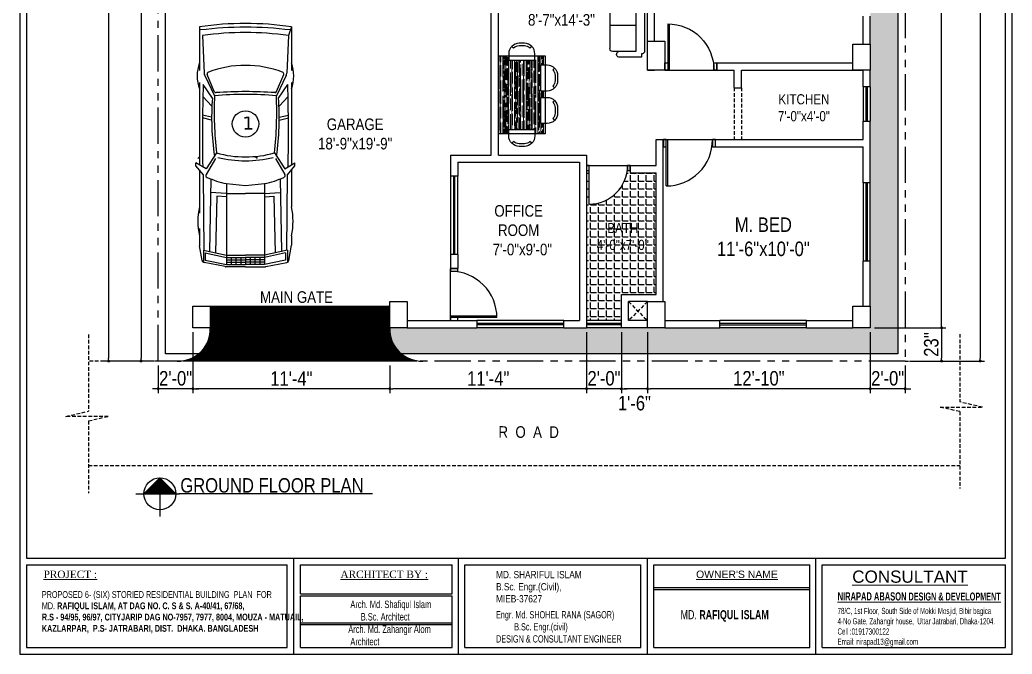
# Model space of a CAD drawing. Header units: inches. Extents: x -159432 to -126829, y -44881 to -40109.
# Drawn here: x -154754 to -154068, y -42638 to -42200 of the extents above; entities that cross this region are included whole.
import ezdxf

# ---------------------------------------------------------------- set-up
doc = ezdxf.new("R2010")
doc.units = ezdxf.units.IN
doc.header["$LTSCALE"] = 10
doc.header["$MEASUREMENT"] = 0
doc.header["$PDMODE"] = 34
doc.linetypes.add('HIDDEN', pattern=[0.375, 0.25, -0.125])
doc.linetypes.add('PHANTOMX2', pattern=[5, 2.5, -0.5, 0.5, -0.5, 0.5, -0.5])
doc.layers.get('0').update_dxf_attribs({"color": 140, "lineweight": 25})
doc.layers.get('Defpoints').update_dxf_attribs({"lineweight": 25})
for name, color, linetype, lineweight in [('BOUNDERY', 32, 'PHANTOMX2', 25), ('CAR', 7, 'Continuous', 25), ('COLUM', 10, 'Continuous', 25), ('DIM', 6, 'Continuous', 25), ('door', 123, 'Continuous', 25), ('FUR', 161, 'Continuous', 25), ('FURNITURE', 77, 'Continuous', 25), ('GLASS', 140, 'Continuous', 25), ('H', 8, 'Continuous', 15), ('h2', 165, 'Continuous', 30), ('ILLUSTR-CAR', 53, 'Continuous', 25), ('Layer1', 25, 'HIDDEN', 25), ('line', 134, 'Continuous', 30), ('TEXT', 6, 'Continuous', 25), ('TEXT 02', 7, 'Continuous', 9), ('wall', 7, 'Continuous', 25), ('win', 143, 'Continuous', 25)]:
    doc.layers.add(name, color=color, linetype=linetype, lineweight=lineweight)
doc.styles.add('222', font='arial.ttf')
doc.styles.add('AR8', font='swisscl.ttf', dxfattribs={"height": 10})
doc.styles.add('AREAL', font='arial.ttf')
doc.styles.add('arn', font='ARIALN.TTF')
doc.styles.add('RT', font='romantic.ttf')
doc.styles.add('style1', font='micross.ttf', dxfattribs={"height": 18})
doc.dimstyles.new('DIM', dxfattribs={"dimtxt": 10, "dimasz": 2, "dimexe": 3, "dimexo": 3, "dimgap": 2, "dimtad": 1, "dimdec": 1, "dimzin": 1, "dimdsep": 46, "dimlunit": 4, "dimtxsty": 'arn', "dimblk": 'DOT', "dimcen": 0.09, "dimclrd": 256, "dimclre": 256, "dimclrt": 256, "dimaunit": 1, "dimadec": 0, "dimazin": 0, "dimtfac": 1, "dimtdec": 1, "dimtix": 1, "dimtmove": 2, "dimatfit": 3, "dimldrblk": 'OPEN30', "dimfxl": 10, "dimtolj": 1, "dimtzin": 0, "dimlwd": -1, "dimlwe": -1, "dimarcsym": 0})

# ---------------------------------------------------------------- blocks, each defined once
blk = doc.blocks.new('D36')
at = {"layer": 'door'}
for p, q in [((27731.72, -1583.1), (27731.72, -1585.1)), ((27736.72, -1583.1), (27731.72, -1583.1)), ((27731.72, -1619.1), (27731.72, -1583.1)), ((27736.72, -1585.1), (27736.72, -1583.1)), ((27731.72, -1585.1), (27736.72, -1585.1)), ((27763.72, -1616.1), (27731.72, -1616.1)), ((27763.72, -1617.1), (27731.72, -1617.1)), ((27736.72, -1617.1), (27731.72, -1617.1)), ((27731.72, -1617.1), (27731.72, -1619.1)), ((27736.72, -1619.1), (27736.72, -1617.1)), ((27731.72, -1619.1), (27736.72, -1619.1))]:
    blk.add_line(p, q, dxfattribs=at)
at = {"layer": 'door', "linetype": 'ByBlock'}
blk.add_ellipse((27731.72, -1617.1), major_axis=(-22.63, -22.63), ratio=1, start_param=2.356194, end_param=3.926991, dxfattribs=at)
blk = doc.blocks.new('D1')
at = {"layer": 'door'}
for p, q in [((231942, 594723), (231942, 594673)), ((232042, 594723), (231942, 594723)), ((231942, 594673), (232042, 594673)), ((232042, 594673), (232042, 594723)), ((232742, 593873), (231942, 593873)), ((232042, 593873), (231942, 593873)), ((231942, 593873), (231942, 593823)), ((232042, 593823), (232042, 593873)), ((231942, 593823), (232042, 593823))]:
    blk.add_line(p, q, dxfattribs=at)
at = {"layer": 'door', "linetype": 'ByBlock'}
blk.add_arc((231942, 593873), 800, 0, 90, dxfattribs=at)
blk = doc.blocks.new('door')
at = {"layer": 'door'}
blk.add_line((-148358.38, -38071.49), (-148328.38, -38071.49), dxfattribs=at)
at = {"layer": 'door', "extrusion": (0, 0, -1), "xscale": 0.03333332273177803, "yscale": 0.03333332278998569, "zscale": -0.0333333227645894, "rotation": 90}
blk.add_blockref('D1', (168152.49, -45802.87), dxfattribs=at)
blk = doc.blocks.new('sf')
at = {"layer": 'FURNITURE'}
for p, q in [((-163437.22, -36082.66), (-163437.22, -36135.95)), ((-163435.22, -36078.95), (-163419.38, -36078.95)), ((-163435.22, -36078.95), (-163435.22, -36081.67)), ((-163431.22, -36082.95), (-163431.22, -36136.95)), ((-163431.22, -36082.95), (-163415.22, -36082.95)), ((-163413.22, -36084.95), (-163413.22, -36134.95)), ((-163431.22, -36100.95), (-163413.22, -36100.95)), ((-163431.22, -36118.95), (-163413.22, -36118.95)), ((-163437.22, -36135.95), (-163437.22, -36137.5)), ((-163435.22, -36138.57), (-163435.22, -36140.95)), ((-163431.22, -36136.95), (-163415.22, -36136.95)), ((-163435.22, -36140.95), (-163419.38, -36140.95))]:
    blk.add_line(p, q, dxfattribs=at)
for centre, radius, start, end in [((-163435.27, -36084.07), 2.41, 88.83078, 144.15884), ((-163420.1, -36080.95), 2.13, 289.89458, 70.10542), ((-163415.22, -36084.95), 2, 0, 90), ((-163435.22, -36136.17), 2.4, 213.77695, 270.03701), ((-163420.1, -36138.95), 2.13, 289.89458, 70.10542), ((-163415.22, -36134.95), 2, 270, 0)]:
    blk.add_arc(centre, radius, start, end, dxfattribs=at)
blk = doc.blocks.new('_Dot')
at = {"color": 0, "linetype": 'ByBlock', "lineweight": -2}
blk.add_line((-0.5, 0), (-1, 0), dxfattribs=at)
at = {"color": 0, "linetype": 'ByBlock', "const_width": 0.5}
blk.add_lwpolyline([(-0.25, 0, 1), (0.25, 0, 1)], format="xyb", close=True, dxfattribs=at)
blk = doc.blocks.new('*D481')
at = {"layer": 'Defpoints', "color": 0}
for p in [(-154658.16, -41787.83), (-154692.41, -42435.83), (-154658.16, -42435.83)]:
    blk.add_point(p, dxfattribs=at)
at = {"layer": 'DIM'}
for p, q in [((-154661.16, -41787.83), (-154695.41, -41787.83)), ((-154692.41, -41789.83), (-154692.41, -42433.83)), ((-154661.16, -42435.83), (-154695.41, -42435.83))]:
    blk.add_line(p, q, dxfattribs=at)
at = {"layer": 'DIM', "xscale": 2, "yscale": 2, "zscale": 2}
for p, rotation in [((-154692.41, -41787.83), 90), ((-154692.41, -42435.83), 270)]:
    blk.add_blockref('_Dot', p, dxfattribs=dict(at, rotation=rotation))
at = {"layer": 'DIM', "insert": (-154699.51, -42111.83), "char_height": 10, "attachment_point": 5, "rotation": 90, "style": 'arn'}
blk.add_mtext('\\A1;54\'-0"', dxfattribs=at)
blk = doc.blocks.new('_Open30')
at = {"color": 0, "linetype": 'ByBlock', "lineweight": -2}
for p, q in [((-1, 0.27), (0, 0)), ((0, 0), (-1, -0.27)), ((0, 0), (-1, 0))]:
    blk.add_line(p, q, dxfattribs=at)
blk = doc.blocks.new('*D483')
at = {"layer": 'Defpoints', "color": 0}
for p in [(-154634.16, -41806.83), (-154670.05, -42435.83), (-154658.16, -42435.83)]:
    blk.add_point(p, dxfattribs=at)
at = {"layer": 'DIM'}
for p, q in [((-154637.16, -41806.83), (-154673.05, -41806.83)), ((-154670.05, -41808.83), (-154670.05, -42433.83)), ((-154661.16, -42435.83), (-154673.05, -42435.83))]:
    blk.add_line(p, q, dxfattribs=at)
at = {"layer": 'DIM', "xscale": 2, "yscale": 2, "zscale": 2}
for p, rotation in [((-154670.05, -41806.83), 90), ((-154670.05, -42435.83), 270)]:
    blk.add_blockref('_Dot', p, dxfattribs=dict(at, rotation=rotation))
at = {"layer": 'DIM', "insert": (-154677.15, -42121.33), "char_height": 10, "attachment_point": 5, "rotation": 90, "style": 'arn'}
blk.add_mtext('\\A1;52\'-5"', dxfattribs=at)
blk = doc.blocks.new('*D470')
at = {"layer": 'Defpoints', "color": 0}
for p in [(-154166.16, -42412.83), (-154142.16, -42435.83), (-154116.88, -42435.83)]:
    blk.add_point(p, dxfattribs=at)
at = {"layer": 'DIM'}
for p, q in [((-154163.16, -42412.83), (-154113.88, -42412.83)), ((-154116.88, -42414.83), (-154116.88, -42433.83)), ((-154139.16, -42435.83), (-154113.88, -42435.83))]:
    blk.add_line(p, q, dxfattribs=at)
at = {"layer": 'DIM', "xscale": 2, "yscale": 2, "zscale": 2}
for p, rotation in [((-154116.88, -42412.83), 90), ((-154116.88, -42435.83), 270)]:
    blk.add_blockref('_Dot', p, dxfattribs=dict(at, rotation=rotation))
at = {"layer": 'DIM', "insert": (-154123.99, -42424.33), "char_height": 10, "attachment_point": 5, "rotation": 90, "style": 'arn'}
blk.add_mtext("\\A1;23''", dxfattribs=at)
blk = doc.blocks.new('*D471')
at = {"layer": 'Defpoints', "color": 0}
for p in [(-154142.16, -41787.83), (-154142.16, -42435.83), (-154090.18, -42435.83)]:
    blk.add_point(p, dxfattribs=at)
at = {"layer": 'DIM'}
for p, q in [((-154139.16, -41787.83), (-154087.18, -41787.83)), ((-154090.18, -41789.83), (-154090.18, -42433.83)), ((-154139.16, -42435.83), (-154087.18, -42435.83))]:
    blk.add_line(p, q, dxfattribs=at)
at = {"layer": 'DIM', "xscale": 2, "yscale": 2, "zscale": 2}
for p, rotation in [((-154090.18, -41787.83), 90), ((-154090.18, -42435.83), 270)]:
    blk.add_blockref('_Dot', p, dxfattribs=dict(at, rotation=rotation))
at = {"layer": 'DIM', "insert": (-154097.29, -42111.83), "char_height": 10, "attachment_point": 5, "rotation": 90, "style": 'arn'}
blk.add_mtext('\\A1;54\'-0"', dxfattribs=at)
blk = doc.blocks.new('*D475')
at = {"layer": 'Defpoints', "color": 0}
for p in [(-154166.16, -41836.83), (-154116.88, -41836.83), (-154166.16, -42412.83)]:
    blk.add_point(p, dxfattribs=at)
at = {"layer": 'DIM'}
for p, q in [((-154163.16, -41836.83), (-154113.88, -41836.83)), ((-154116.88, -42410.83), (-154116.88, -41838.83)), ((-154163.16, -42412.83), (-154113.88, -42412.83))]:
    blk.add_line(p, q, dxfattribs=at)
at = {"layer": 'DIM', "xscale": 2, "yscale": 2, "zscale": 2}
for p, rotation in [((-154116.88, -41836.83), 90), ((-154116.88, -42412.83), 270)]:
    blk.add_blockref('_Dot', p, dxfattribs=dict(at, rotation=rotation))
at = {"layer": 'DIM', "insert": (-154123.99, -42124.83), "char_height": 10, "attachment_point": 5, "rotation": 90, "style": 'arn'}
blk.add_mtext('\\A1;48\'-0"', dxfattribs=at)
blk = doc.blocks.new('*D484')
at = {"layer": 'Defpoints', "color": 0}
for p in [(-154166.16, -42412.83), (-154142.16, -42435.83), (-154166.16, -42454.93)]:
    blk.add_point(p, dxfattribs=at)
at = {"layer": 'DIM'}
for p, q in [((-154166.16, -42415.83), (-154166.16, -42457.93)), ((-154142.16, -42438.83), (-154142.16, -42457.93)), ((-154168.16, -42454.93), (-154170.16, -42454.93)), ((-154142.16, -42454.93), (-154166.16, -42454.93)), ((-154140.16, -42454.93), (-154138.16, -42454.93))]:
    blk.add_line(p, q, dxfattribs=at)
at = {"layer": 'DIM', "xscale": 2, "yscale": 2, "zscale": 2}
blk.add_blockref('_Dot', (-154166.16, -42454.93), dxfattribs=at)
at = {"layer": 'DIM', "xscale": 2, "yscale": 2, "zscale": 2, "rotation": 180}
blk.add_blockref('_Dot', (-154142.16, -42454.93), dxfattribs=at)
at = {"layer": 'DIM', "insert": (-154154.16, -42447.82), "char_height": 10, "attachment_point": 5, "style": 'arn'}
blk.add_mtext('\\A1;2\'-0"', dxfattribs=at)
blk = doc.blocks.new('*D485')
at = {"layer": 'Defpoints', "color": 0}
for p in [(-154320.16, -42412.83), (-154166.16, -42412.83), (-154320.16, -42454.93)]:
    blk.add_point(p, dxfattribs=at)
at = {"layer": 'DIM'}
for p, q in [((-154320.16, -42415.83), (-154320.16, -42457.93)), ((-154166.16, -42415.83), (-154166.16, -42457.93)), ((-154168.16, -42454.93), (-154318.16, -42454.93))]:
    blk.add_line(p, q, dxfattribs=at)
at = {"layer": 'DIM', "xscale": 2, "yscale": 2, "zscale": 2, "rotation": 180}
blk.add_blockref('_Dot', (-154320.16, -42454.93), dxfattribs=at)
at = {"layer": 'DIM', "xscale": 2, "yscale": 2, "zscale": 2}
blk.add_blockref('_Dot', (-154166.16, -42454.93), dxfattribs=at)
at = {"layer": 'DIM', "insert": (-154243.16, -42447.82), "char_height": 10, "attachment_point": 5, "style": 'arn'}
blk.add_mtext('\\A1;12\'-10"', dxfattribs=at)
blk = doc.blocks.new('*D486')
at = {"layer": 'Defpoints', "color": 0}
for p in [(-154338.16, -42412.83), (-154320.16, -42412.83), (-154338.16, -42454.93)]:
    blk.add_point(p, dxfattribs=at)
at = {"layer": 'DIM'}
for p, q in [((-154338.16, -42415.83), (-154338.16, -42457.93)), ((-154320.16, -42415.83), (-154320.16, -42457.93)), ((-154322.16, -42454.93), (-154336.16, -42454.93))]:
    blk.add_line(p, q, dxfattribs=at)
at = {"layer": 'DIM', "xscale": 2, "yscale": 2, "zscale": 2, "rotation": 180}
blk.add_blockref('_Dot', (-154338.16, -42454.93), dxfattribs=at)
at = {"layer": 'DIM', "xscale": 2, "yscale": 2, "zscale": 2}
blk.add_blockref('_Dot', (-154320.16, -42454.93), dxfattribs=at)
at = {"layer": 'DIM', "insert": (-154329.14, -42464.98), "char_height": 10, "attachment_point": 5, "style": 'arn'}
blk.add_mtext('\\A1;1\'-6"', dxfattribs=at)
blk = doc.blocks.new('*D487')
at = {"layer": 'Defpoints', "color": 0}
for p in [(-154362.16, -42412.83), (-154338.16, -42412.83), (-154362.16, -42454.93)]:
    blk.add_point(p, dxfattribs=at)
at = {"layer": 'DIM'}
for p, q in [((-154362.16, -42415.83), (-154362.16, -42457.93)), ((-154338.16, -42415.83), (-154338.16, -42457.93)), ((-154364.16, -42454.93), (-154366.16, -42454.93)), ((-154338.16, -42454.93), (-154362.16, -42454.93)), ((-154336.16, -42454.93), (-154334.16, -42454.93))]:
    blk.add_line(p, q, dxfattribs=at)
at = {"layer": 'DIM', "xscale": 2, "yscale": 2, "zscale": 2}
blk.add_blockref('_Dot', (-154362.16, -42454.93), dxfattribs=at)
at = {"layer": 'DIM', "xscale": 2, "yscale": 2, "zscale": 2, "rotation": 180}
blk.add_blockref('_Dot', (-154338.16, -42454.93), dxfattribs=at)
at = {"layer": 'DIM', "insert": (-154350.16, -42447.82), "char_height": 10, "attachment_point": 5, "style": 'arn'}
blk.add_mtext('\\A1;2\'-0"', dxfattribs=at)
blk = doc.blocks.new('*D488')
at = {"layer": 'Defpoints', "color": 0}
for p in [(-154362.16, -42412.83), (-154498.16, -42435.83), (-154498.16, -42454.93)]:
    blk.add_point(p, dxfattribs=at)
at = {"layer": 'DIM'}
for p, q in [((-154362.16, -42415.83), (-154362.16, -42457.93)), ((-154498.16, -42438.83), (-154498.16, -42457.93)), ((-154364.16, -42454.93), (-154496.16, -42454.93))]:
    blk.add_line(p, q, dxfattribs=at)
at = {"layer": 'DIM', "xscale": 2, "yscale": 2, "zscale": 2, "rotation": 180}
blk.add_blockref('_Dot', (-154498.16, -42454.93), dxfattribs=at)
at = {"layer": 'DIM', "xscale": 2, "yscale": 2, "zscale": 2}
blk.add_blockref('_Dot', (-154362.16, -42454.93), dxfattribs=at)
at = {"layer": 'DIM', "insert": (-154430.16, -42447.91), "char_height": 10, "attachment_point": 5, "style": 'arn'}
blk.add_mtext('\\A1;11\'-4"', dxfattribs=at)
blk = doc.blocks.new('*D489')
at = {"layer": 'Defpoints', "color": 0}
for p in [(-154634.16, -42412.83), (-154498.16, -42435.83), (-154634.16, -42454.93)]:
    blk.add_point(p, dxfattribs=at)
at = {"layer": 'DIM'}
for p, q in [((-154634.16, -42415.83), (-154634.16, -42457.93)), ((-154498.16, -42438.83), (-154498.16, -42457.93)), ((-154500.16, -42454.93), (-154632.16, -42454.93))]:
    blk.add_line(p, q, dxfattribs=at)
at = {"layer": 'DIM', "xscale": 2, "yscale": 2, "zscale": 2, "rotation": 180}
blk.add_blockref('_Dot', (-154634.16, -42454.93), dxfattribs=at)
at = {"layer": 'DIM', "xscale": 2, "yscale": 2, "zscale": 2}
blk.add_blockref('_Dot', (-154498.16, -42454.93), dxfattribs=at)
at = {"layer": 'DIM', "insert": (-154566.16, -42447.91), "char_height": 10, "attachment_point": 5, "style": 'arn'}
blk.add_mtext('\\A1;11\'-4"', dxfattribs=at)
blk = doc.blocks.new('*D490')
at = {"layer": 'Defpoints', "color": 0}
for p in [(-154634.16, -42412.83), (-154658.16, -42435.83), (-154658.16, -42454.93)]:
    blk.add_point(p, dxfattribs=at)
at = {"layer": 'DIM'}
for p, q in [((-154634.16, -42415.83), (-154634.16, -42457.93)), ((-154658.16, -42438.83), (-154658.16, -42457.93)), ((-154660.16, -42454.93), (-154662.16, -42454.93)), ((-154634.16, -42454.93), (-154658.16, -42454.93)), ((-154632.16, -42454.93), (-154630.16, -42454.93))]:
    blk.add_line(p, q, dxfattribs=at)
at = {"layer": 'DIM', "xscale": 2, "yscale": 2, "zscale": 2}
blk.add_blockref('_Dot', (-154658.16, -42454.93), dxfattribs=at)
at = {"layer": 'DIM', "xscale": 2, "yscale": 2, "zscale": 2, "rotation": 180}
blk.add_blockref('_Dot', (-154634.16, -42454.93), dxfattribs=at)
at = {"layer": 'DIM', "insert": (-154646.16, -42447.82), "char_height": 10, "attachment_point": 5, "style": 'arn'}
blk.add_mtext('\\A1;2\'-0"', dxfattribs=at)

msp = doc.modelspace()

# ---------------------------------------------------------------- hatches: boundary and pattern name
at = {"layer": 'DIM'}
h = msp.add_hatch(dxfattribs=at)
h.set_pattern_fill('ANSI37', color=256, scale=5, style=0)
h.set_pattern_definition([(45, (-4505.87947, 0), (-0.4419417382, 0.4419417382), []), (135, (-4505.87947, 0), (-0.4419417382, -0.4419417382), [])])
h.paths.add_polyline_path([(-154498.16309, -42397.82783), (-154622.16309, -42397.82783), (-154622.16309, -42400.82783), (-154498.16309, -42400.82783)])
at = {"layer": 'H'}
h = msp.add_hatch(dxfattribs=at)
h.set_pattern_fill('GRASS', color=3, scale=5, style=0)
h.set_pattern_definition([(90, (-2707.9272, 0), (-3.535533905, 3.535533905), [0.9375, -6.13356781]), (45, (-2707.927, 0), (-3.5355339, 3.5355339), [0.9375, -4.0625]), (135, (-2707.927, 0), (-3.5355339, -3.5355339), [0.9375, -4.0625])])
h.paths.add_polyline_path([(-154166.16309, -42312.82783), (-154166.16309, -42366.82783), (-154166.16309, -42397.82784), (-154166.16309, -42412.82784), (-154178.16309, -42412.82784), (-154210.16309, -42412.82783), (-154270.16309, -42412.82783), (-154308.16309, -42412.82783), (-154320.16309, -42412.82783), (-154338.16309, -42412.82783), (-154362.16309, -42412.82783), (-154377.9123, -42412.82783), (-154437.9123, -42412.82783), (-154486.16309, -42412.82783), (-154498.16309, -42412.82783, 0.236805474), (-154490.22693, -42430.82783), (-154147.16309, -42430.82783), (-154147.16309, -42111.82783), (-154166.16309, -42111.82783), (-154166.16309, -42137.73386), (-154166.16309, -42197.71305), (-154166.16309, -42216.94042), (-154166.16309, -42234.94042), (-154166.16309, -42246.36566), (-154166.16309, -42270.11754)])
h = msp.add_hatch(dxfattribs=at)
h.set_pattern_fill('AR-RROOF', color=256, scale=2, angle=90, style=0)
h.set_pattern_definition([(90, (-4505.8795, 0), (-2, 4.4), [30, -4, 10, -2]), (90, (-4506.8795, 2.66), (-2.66, -2), [6, -0.66, 12, -1.5]), (90, (-4507.5795, 1), (-1.34, 10.4), [16, -2.8, 8, -2])])
h.paths.add_polyline_path([(-154393.76309, -42231.35851), (-154390.76309, -42231.35851), (-154390.76309, -42224.99338), (-154397.96309, -42224.99338), (-154397.96309, -42227.99338), (-154415.96309, -42227.99338), (-154415.96309, -42224.99338), (-154423.16309, -42224.99338), (-154423.16309, -42278.99338), (-154415.96309, -42278.99338), (-154415.96309, -42275.99338), (-154397.96309, -42275.99338), (-154397.96309, -42278.99338), (-154390.76309, -42278.99338), (-154390.76309, -42271.76579), (-154393.76309, -42271.76579), (-154393.76309, -42253.76579), (-154390.76309, -42253.76579), (-154390.76309, -42249.35851), (-154393.76309, -42249.35851)])
at = {"layer": 'h2'}
h = msp.add_hatch(dxfattribs=at)
h.set_pattern_fill('ANGLE', color=256, scale=20, style=0)
h.set_pattern_definition([(0, (-2707.927, 0), (0, 5.5), [4, -1.5]), (90, (-2707.927, 0), (-5.5, 3e-16), [4, -1.5])])
edge = h.paths.add_edge_path()
edge.add_line((-154314.16309, -42305.82783), (-154332.16309, -42305.82783))
edge.add_line((-154332.16309, -42305.82783), (-154332.16309, -42304.16116))
edge.add_line((-154332.16309, -42304.16116), (-154333.82975, -42304.16116))
edge.add_line((-154333.82975, -42304.16116), (-154333.82975, -42300.82783))
edge.add_ellipse((-154360.49641, -42300.82783), major_axis=(-26.66666, 0.00043), ratio=0.999999998, start_angle=90.00091563, end_angle=180.00091563, ccw=False)
edge.add_line((-154360.49641, -42327.49449), (-154360.49641, -42304.16116))
edge.add_line((-154360.49641, -42304.16116), (-154362.16309, -42304.16116))
edge.add_line((-154362.16309, -42304.16116), (-154362.16309, -42407.82783))
edge.add_line((-154362.16309, -42407.82783), (-154338.16309, -42407.82783))
edge.add_line((-154338.16309, -42407.82783), (-154338.16309, -42389.82783))
edge.add_line((-154338.16309, -42389.82783), (-154314.16309, -42389.82783))
edge.add_line((-154314.16309, -42389.82783), (-154314.16309, -42305.82783))
h.paths.add_polyline_path([(-154356.69473, -42338.67678), (-154317.70769, -42338.67678), (-154317.70769, -42360.99147), (-154356.69473, -42360.99147)], flags=24)
h = msp.add_hatch(dxfattribs=at)
h.set_pattern_fill('LINE', color=256, scale=5, style=0)
h.set_pattern_definition([(0, (-4505.87947, 0), (0, 0.625), [])])
h.paths.add_polyline_path([(-154477.28453, -42435.82783, -0.415078111), (-154498.16309, -42412.82783), (-154498.16309, -42400.82783), (-154622.16309, -42400.82783), (-154622.16309, -42412.82783, -0.415078111), (-154643.04164, -42435.82783)])
at = {"layer": 'TEXT', "ltscale": 10}
h = msp.add_hatch(dxfattribs=at)
h.set_pattern_fill('ANSI31', color=256, scale=4.330564, angle=225, style=0)
h.set_pattern_definition([(270, (-164550.36827, -42527.35964), (0.541320458, -6e-16), [])])
h.paths.add_polyline_path([(-154657.00114, -42516.49734), (-154668.01005, -42527.50625), (-154645.99223, -42527.50625)])
h.paths.add_polyline_path([(-154661.41851, -42527.59115), (-154652.52503, -42527.59115), (-154652.52503, -42519.08361), (-154661.41851, -42519.08361)], flags=9)

# ---------------------------------------------------------------- linework, layer by layer
at = {"layer": 'BOUNDERY'}
msp.add_lwpolyline([(-154658.16309, -41787.82783), (-154142.16309, -41787.82783), (-154142.16309, -42435.82783), (-154658.16309, -42435.82783)], close=True, dxfattribs=at)
at = {"layer": 'CAR', "color": 6}
for p, q in [((-154629.62914, -42205.03531), (-154629.62914, -42235.21699)), ((-154566.15335, -42205.03531), (-154568.24317, -42211.1057)), ((-154566.15335, -42205.03531), (-154566.15335, -42235.21699)), ((-154627.53932, -42211.1057), (-154626.48453, -42237.11597)), ((-154568.24317, -42211.1057), (-154569.29796, -42237.11597)), ((-154626.07222, -42238.74541), (-154619.27898, -42252.62584)), ((-154619.45422, -42249.6639), (-154624.29348, -42238.05447)), ((-154569.71027, -42238.74541), (-154576.50351, -42252.62584)), ((-154576.32828, -42249.6639), (-154571.48901, -42238.05447)), ((-154629.62914, -42243.47934), (-154629.62914, -42300.43835)), ((-154620.7336, -42254.19556), (-154627.12836, -42244.76809)), ((-154575.04889, -42254.19556), (-154568.65413, -42244.76809)), ((-154566.15335, -42243.47934), (-154566.15335, -42300.43835)), ((-154627.32336, -42253.21678), (-154621.07512, -42259.86324)), ((-154568.45913, -42253.21678), (-154574.70737, -42259.86324)), ((-154621.25233, -42269.3778), (-154627.53719, -42267.98431)), ((-154621.25609, -42267.34477), (-154627.51739, -42265.95651)), ((-154574.53016, -42269.3778), (-154568.2453, -42267.98431)), ((-154574.5264, -42267.34477), (-154568.2651, -42265.95651)), ((-154618.56955, -42295.9099), (-154625.09733, -42307.03687)), ((-154617.94697, -42292.10257), (-154625.01891, -42303.04271)), ((-154577.83552, -42292.10257), (-154570.76358, -42303.04271)), ((-154577.21294, -42295.9099), (-154570.68516, -42307.03687)), ((-154625.01891, -42303.04271), (-154632.07531, -42299.0565)), ((-154626.87164, -42307.13056), (-154632.07531, -42301.02934)), ((-154570.76358, -42303.04271), (-154563.70719, -42299.0565)), ((-154568.91085, -42307.13056), (-154563.70719, -42301.02934)), ((-154629.62914, -42303.89743), (-154629.62914, -42333.64618)), ((-154626.39215, -42359.469), (-154626.87164, -42307.13056)), ((-154621.7901, -42310.11195), (-154622.69766, -42360.2545)), ((-154573.99239, -42310.11195), (-154573.08483, -42360.2545)), ((-154569.39034, -42359.469), (-154568.91085, -42307.13056)), ((-154566.15335, -42303.89743), (-154566.15335, -42329.43506)), ((-154611.04909, -42313.2699), (-154597.89125, -42314.59632)), ((-154611.04909, -42313.2699), (-154611.04909, -42369.21132)), ((-154597.89125, -42314.59632), (-154584.7334, -42313.2699)), ((-154584.7334, -42313.2699), (-154584.7334, -42369.21132)), ((-154611.04909, -42320.17308), (-154621.96078, -42319.54186)), ((-154617.56468, -42321.88872), (-154618.52037, -42361.14263)), ((-154611.04909, -42322.511), (-154617.56468, -42321.88872)), ((-154611.04909, -42320.17308), (-154597.89125, -42320.17308)), ((-154584.7334, -42320.17308), (-154597.89125, -42320.17308)), ((-154584.7334, -42320.17308), (-154573.82171, -42319.54186)), ((-154584.7334, -42322.511), (-154578.21781, -42321.88872)), ((-154578.21781, -42321.88872), (-154577.26213, -42361.14263)), ((-154629.62914, -42344.20067), (-154629.62914, -42355.52695)), ((-154566.15335, -42349.26469), (-154566.15335, -42355.91654)), ((-154627.8747, -42366.33864), (-154629.56446, -42356.30077)), ((-154567.90779, -42366.33864), (-154566.15335, -42355.91654)), ((-154626.93333, -42359.35394), (-154611.04909, -42362.7311)), ((-154626.93333, -42359.35394), (-154626.93333, -42367.64745)), ((-154625.62187, -42361.13596), (-154611.04909, -42364.23429)), ((-154625.62187, -42361.13596), (-154625.62187, -42366.113)), ((-154611.04909, -42362.7311), (-154597.89125, -42362.7311)), ((-154611.04909, -42364.23429), (-154597.89125, -42364.23429)), ((-154607.75977, -42364.23429), (-154607.75977, -42369.21132)), ((-154604.47045, -42364.23429), (-154604.47045, -42369.21132)), ((-154601.18112, -42364.23429), (-154601.18112, -42369.21132)), ((-154584.7334, -42362.7311), (-154597.89125, -42362.7311)), ((-154584.7334, -42364.23429), (-154597.89125, -42364.23429)), ((-154597.89125, -42364.23429), (-154597.89125, -42369.21132)), ((-154594.60137, -42364.23429), (-154594.60137, -42369.21132)), ((-154591.31205, -42364.23429), (-154591.31205, -42369.21132)), ((-154588.02272, -42364.23429), (-154588.02272, -42369.21132)), ((-154568.84916, -42359.35394), (-154584.7334, -42362.7311)), ((-154570.16062, -42361.13596), (-154584.7334, -42364.23429)), ((-154570.16062, -42361.13596), (-154570.16062, -42366.113)), ((-154568.84916, -42359.35394), (-154568.84916, -42367.64745)), ((-154611.99298, -42370.65434), (-154626.42351, -42367.82891)), ((-154625.62187, -42366.113), (-154611.04909, -42369.21132)), ((-154597.89125, -42370.69631), (-154611.56022, -42370.69631)), ((-154611.04909, -42365.8931), (-154597.89125, -42365.8931)), ((-154611.04909, -42367.55191), (-154597.89125, -42367.55191)), ((-154611.04909, -42369.21132), (-154597.89125, -42369.21132)), ((-154584.7334, -42365.8931), (-154597.89125, -42365.8931)), ((-154584.7334, -42367.55191), (-154597.89125, -42367.55191)), ((-154584.7334, -42369.21132), (-154597.89125, -42369.21132)), ((-154597.89125, -42370.69631), (-154584.22227, -42370.69631)), ((-154570.16062, -42366.113), (-154584.7334, -42369.21132)), ((-154583.78951, -42370.65434), (-154569.35898, -42367.82891))]:
    msp.add_line(p, q, dxfattribs=at)
for centre, radius, start, end in [((-154597.89125, -42419.11601), 216.4205, 89.99999932, 98.43279675), ((-154597.89125, -42457.21052), 251.91568, 89.99999932, 97.06623982), ((-154597.89125, -42419.11601), 216.4205, 81.56720188, 89.99999932), ((-154597.89125, -42457.21052), 251.91568, 82.93375881, 89.99999932), ((-154597.89125, -42413.7293), 204.78119, 89.99999932, 98.32449727), ((-154597.89125, -42413.7293), 204.78119, 81.67550136, 89.99999932), ((-154606.0033, -42238.94437), 25.26274, 159.26130037, 200.73870327), ((-154597.89125, -42304.30071), 72.66749, 89.99999932, 110.66894405), ((-154597.89125, -42304.30071), 72.66749, 69.33105459, 89.99999932), ((-154589.77919, -42238.94437), 25.26274, 339.26129343, 20.73871193), ((-154622.40479, -42236.95052), 4.0831, 182.32223199, 206.07765724), ((-154623.07431, -42237.54627), 1.32086, 110.66894405, 202.62830243), ((-154572.70819, -42237.54627), 1.32086, 337.37169939, 69.33105459), ((-154573.37771, -42236.95052), 4.0831, 333.92234458, 357.67776855), ((-153277.24081, -42280.15099), 1350.3512, 178.49852817, 180.91377868), ((-155918.54159, -42280.15099), 1350.3512, 359.08621759, 1.50148413), ((-154438.45121, -42268.02365), 182.80614, 175.66180034, 188.26089023), ((-154362.71333, -42263.72974), 256.80582, 177.52183844, 186.34319167), ((-154618.23504, -42249.1557), 1.32086, 202.62830243, 273.98197046), ((-154597.89125, -42509.17719), 257.44131, 89.99999932, 94.76550426), ((-154597.89125, -42541.40695), 291.6376, 89.99999932, 93.98197228), ((-154597.89125, -42541.40695), 291.6376, 86.01802635, 89.99999932), ((-154597.89125, -42509.17719), 257.44131, 85.23449437, 89.99999932), ((-154833.06916, -42263.72974), 256.80582, 353.65680759, 2.47814654), ((-154577.54745, -42249.1557), 1.32086, 266.01803136, 337.37169939), ((-154757.33128, -42268.02365), 182.80614, 351.73910733, 4.33819829), ((-154629.65546, -42296.61066), 1.38485, 76.50171503, 149.60143213), ((-154597.89125, -42220.5254), 74.33385, 254.34727347, 269.9999975), ((-154597.89125, -42215.44392), 82.08765, 256.50172004, 269.9999975), ((-154597.89125, -42220.5254), 74.33385, 269.9999975, 285.65272836), ((-154597.89125, -42215.44392), 82.08765, 269.9999975, 283.49828179), ((-154590.68779, -42296.61066), 1.38485, 30.39856651, 103.49828361), ((-154623.90286, -42307.73762), 1.38485, 149.60143213, 246.23230522), ((-154597.89125, -42248.67123), 65.92509, 246.23230522, 258.48714675), ((-154597.89125, -42248.67123), 65.92509, 281.51285508, 293.7676966), ((-154571.87963, -42307.73762), 1.38485, 293.7676966, 30.39856651), ((-154588.43266, -42339.34987), 42.3728, 166.4678876, 193.53211604), ((-154607.34983, -42339.34987), 42.3728, 346.4678892, 13.53209737), ((-154624.9677, -42355.52695), 4.66144, 179.99999499, 189.55552526), ((-154626.07232, -42366.03523), 1.82774, 189.55552526, 258.92190877), ((-154611.56022, -42368.44406), 2.25225, 258.92190877, 269.9999975), ((-154584.22227, -42368.44406), 2.25225, 269.9999975, 281.07809305), ((-154569.71017, -42366.03523), 1.82774, 281.07809305, 350.44447741)]:
    msp.add_arc(centre, radius, start, end, dxfattribs=at)
at = {"layer": 'COLUM'}
for points in [[(-154320.16309, -42214.94042), (-154308.16309, -42214.94042), (-154308.16309, -42234.94042), (-154320.16309, -42234.94042), (-154320.16309, -42214.94042)], [(-154166.16309, -42216.94042), (-154166.16309, -42234.94042), (-154178.16309, -42234.94042), (-154178.16309, -42216.94042), (-154166.16309, -42216.94042)], [(-154622.16309, -42397.82783), (-154622.16309, -42412.82783), (-154634.16309, -42412.82783), (-154634.16309, -42397.82783), (-154622.16309, -42397.82783)], [(-154486.16309, -42394.82783), (-154486.16309, -42412.82783), (-154498.16309, -42412.82783), (-154498.16309, -42394.82783), (-154486.16309, -42394.82783)], [(-154320.16309, -42394.82783), (-154308.16309, -42394.82783), (-154308.16309, -42412.82783), (-154320.16309, -42412.82783), (-154320.16309, -42394.82783)], [(-154166.16309, -42397.82784), (-154166.16309, -42412.82784), (-154178.16309, -42412.82784), (-154178.16309, -42397.82784), (-154166.16309, -42397.82784)]]:
    msp.add_lwpolyline(points, dxfattribs=at)
at = {"layer": 'DIM', "color": 1}
msp.add_circle((-154597.86004, -42272.10664), 9.10263, dxfattribs=at)
at = {"layer": 'DIM'}
for centre, start, end in [((-154644.06848, -42413.91931), 267.31654738, 2.85252397), ((-154476.25769, -42413.91931), 177.14747603, 272.68345262)]:
    msp.add_arc(centre, 21.93257, start, end, dxfattribs=at)
at = {"layer": 'door', "linetype": 'HIDDEN'}
for p, q in [((-154260.16309, -42247.053), (-154260.16309, -42282.94042)), ((-154255.16309, -42247.053), (-154255.16309, -42282.94042))]:
    msp.add_line(p, q, dxfattribs=at)
at = {"layer": 'door'}
for p, q in [((-154622.16309, -42397.82783), (-154498.16309, -42397.82783)), ((-154622.16309, -42400.82783), (-154498.16309, -42400.82783))]:
    msp.add_line(p, q, dxfattribs=at)
at = {"layer": 'FUR'}
for p, q in [((-154412.58146, -42219.79722), (-154413.85426, -42218.52443)), ((-154405.16309, -42216.4156), (-154408.76309, -42216.4156)), ((-154405.16309, -42218.2156), (-154408.76309, -42218.2156)), ((-154400.07192, -42218.52443), (-154401.34471, -42219.79722)), ((-154415.96309, -42223.6156), (-154415.96309, -42227.99338)), ((-154415.96309, -42227.99338), (-154397.96309, -42227.99338)), ((-154397.96309, -42227.99338), (-154397.96309, -42223.6156)), ((-154393.76309, -42231.35851), (-154389.3853, -42231.35851)), ((-154393.76309, -42249.35851), (-154393.76309, -42231.35851)), ((-154384.29414, -42233.46734), (-154385.56693, -42234.74014)), ((-154383.9853, -42238.55851), (-154383.9853, -42242.15851)), ((-154382.1853, -42238.55851), (-154382.1853, -42242.15851)), ((-154385.56693, -42245.97689), (-154384.29414, -42247.24968)), ((-154389.3853, -42249.35851), (-154393.76309, -42249.35851)), ((-154393.76309, -42253.76579), (-154389.3853, -42253.76579)), ((-154393.76309, -42271.76579), (-154393.76309, -42253.76579)), ((-154384.29414, -42255.87463), (-154385.56693, -42257.14742)), ((-154383.9853, -42260.96579), (-154383.9853, -42264.56579)), ((-154382.1853, -42260.96579), (-154382.1853, -42264.56579)), ((-154385.56693, -42268.38417), (-154384.29414, -42269.65696)), ((-154415.96309, -42280.37116), (-154415.96309, -42275.99338)), ((-154415.96309, -42275.99338), (-154397.96309, -42275.99338)), ((-154397.96309, -42275.99338), (-154397.96309, -42280.37116)), ((-154389.3853, -42271.76579), (-154393.76309, -42271.76579)), ((-154412.58146, -42284.18954), (-154413.85426, -42285.46233)), ((-154405.16309, -42285.77116), (-154408.76309, -42285.77116)), ((-154405.16309, -42287.57116), (-154408.76309, -42287.57116)), ((-154400.07192, -42285.46233), (-154401.34471, -42284.18954))]:
    msp.add_line(p, q, dxfattribs=at)
msp.add_lwpolyline([(-154390.76309, -42278.99338), (-154423.16309, -42278.99338), (-154423.16309, -42224.99338), (-154390.76309, -42224.99338)], close=True, dxfattribs=at)
for centre, major_axis, start_param, end_param in [((-154408.76309, -42223.6156), (-5.09117, 5.09117), -0.785398163, 0.785398163), ((-154408.76309, -42223.6156), (3.81838, 3.81838), 0.785398163, 1.570796327), ((-154405.16309, -42223.6156), (5.09117, 5.09117), 5.497787144, 7.068583471), ((-154405.16309, -42223.6156), (-3.81838, 3.81838), -1.570796327, -0.785398163)]:
    msp.add_ellipse(centre, major_axis=major_axis, ratio=1, start_param=start_param, end_param=end_param, dxfattribs=at)
at = {"layer": 'FUR', "extrusion": (0, 0, -1)}
for centre, major_axis, start_param, end_param in [((-154389.3853, -42238.55851), (5.09117, 5.09117), 5.497787144, 7.068583471), ((-154389.3853, -42238.55851), (3.81838, -3.81838), -1.570796327, -0.785398163), ((-154389.3853, -42242.15851), (5.09117, -5.09117), -0.785398163, 0.785398163), ((-154389.3853, -42242.15851), (3.81838, 3.81838), 0.785398163, 1.570796327), ((-154389.3853, -42260.96579), (5.09117, 5.09117), 5.497787144, 7.068583471), ((-154389.3853, -42260.96579), (3.81838, -3.81838), -1.570796327, -0.785398163), ((-154389.3853, -42264.56579), (5.09117, -5.09117), -0.785398163, 0.785398163), ((-154389.3853, -42264.56579), (3.81838, 3.81838), 0.785398163, 1.570796327), ((-154408.76309, -42280.37116), (-5.09117, -5.09117), -0.785398163, 0.785398163), ((-154405.16309, -42280.37116), (5.09117, -5.09117), 5.497787144, 7.068583471), ((-154408.76309, -42280.37116), (3.81838, -3.81838), 0.785398163, 1.570796327), ((-154405.16309, -42280.37116), (-3.81838, -3.81838), -1.570796327, -0.785398163)]:
    msp.add_ellipse(centre, major_axis=major_axis, ratio=1, start_param=start_param, end_param=end_param, dxfattribs=at)
at = {"layer": 'h2', "linetype": 'HIDDEN'}
for p, q in [((-154333.16309, -42394.82783), (-154320.16309, -42407.82783)), ((-154320.16309, -42394.82783), (-154333.16309, -42407.82783))]:
    msp.add_line(p, q, dxfattribs=at)
at = {"layer": 'ILLUSTR-CAR', "color": 6}
for p, q in [((-154632.07531, -42301.02934), (-154632.07531, -42299.0565)), ((-154563.70719, -42301.02934), (-154563.70719, -42299.0565))]:
    msp.add_line(p, q, dxfattribs=at)
at = {"layer": 'Layer1'}
for p, q in [((-154706.3398, -42417.53065), (-154706.3398, -42470.4447)), ((-154104.30505, -42417.17094), (-154104.30505, -42464.11897)), ((-154658.16309, -42435.82783), (-154706.3398, -42435.90357)), ((-154142.16309, -42435.82783), (-154104.30505, -42435.82783)), ((-154104.30505, -42470.77573), (-154104.30505, -42523.83367)), ((-154706.3398, -42477.10146), (-154706.3398, -42527.05785)), ((-154706.3398, -42507.90357), (-154104.30505, -42507.90357))]:
    msp.add_line(p, q, dxfattribs=at)
for points in [[(-154104.30505, -42470.77573), (-154117.97245, -42467.72815), (-154088.71911, -42467.72815), (-154104.30505, -42464.11897)], [(-154706.3398, -42477.10146), (-154692.67241, -42474.05389), (-154721.92575, -42474.05389), (-154706.3398, -42470.4447)]]:
    msp.add_lwpolyline(points, dxfattribs=at)
at = {"layer": 'line'}
for p, q in [((-154749.27047, -42571.95265), (-154072.65015, -42571.95265)), ((-154749.27047, -42576.61434), (-154568.98328, -42576.61434)), ((-154568.98328, -42633.75655), (-154568.98328, -42576.61434)), ((-154564.47595, -42638.26387), (-154564.47595, -42571.95265)), ((-154559.96862, -42596.6324), (-154559.96862, -42576.61434)), ((-154559.96862, -42576.61434), (-154455.00305, -42576.61434)), ((-154535.87173, -42576.61434), (-154455.00305, -42576.61434)), ((-154455.00305, -42596.6324), (-154455.00305, -42576.61434)), ((-154450.63851, -42638.26387), (-154450.63851, -42571.95265)), ((-154446.39725, -42608.44588), (-154446.39725, -42576.61434)), ((-154446.39725, -42576.61434), (-154324.59558, -42576.61434)), ((-154324.59558, -42609.73369), (-154324.59558, -42576.61434)), ((-154320.16974, -42638.26387), (-154320.16974, -42571.95265)), ((-154315.7439, -42608.44588), (-154315.7439, -42576.61434)), ((-154315.7439, -42576.61434), (-154208.02576, -42576.61434)), ((-154208.02576, -42633.75655), (-154208.02576, -42576.61434)), ((-154203.8458, -42638.26387), (-154203.8458, -42571.95265)), ((-154199.41995, -42576.61434), (-154072.65015, -42576.61434)), ((-154199.41995, -42633.75655), (-154199.41995, -42576.61434)), ((-154559.96862, -42596.6324), (-154455.00305, -42596.6324)), ((-154559.96862, -42633.75655), (-154559.96862, -42597.92021)), ((-154559.96862, -42597.92021), (-154455.00305, -42597.92021)), ((-154455.00305, -42633.75655), (-154455.00305, -42597.92021)), ((-154315.7439, -42592.28908), (-154208.02576, -42592.28908)), ((-154315.7439, -42593.57689), (-154208.02576, -42593.57689)), ((-154446.39725, -42633.75655), (-154446.39725, -42608.44588)), ((-154315.7439, -42633.75655), (-154315.7439, -42608.44588)), ((-154559.68478, -42616.57474), (-154455.00305, -42616.57474)), ((-154559.68478, -42617.86255), (-154455.00305, -42617.86255))]:
    msp.add_line(p, q, dxfattribs=at)
msp.add_lwpolyline([(-154753.7778, -41607.40287), (-154753.7778, -42638.26387), (-154068.14282, -42638.26387), (-154068.14282, -41607.40287)], close=True, dxfattribs=at)
for points in [[(-154072.65015, -42571.95265), (-154072.65015, -41611.9102), (-154749.27047, -41611.9102), (-154749.27047, -42571.95265)], [(-154749.27047, -42576.61434), (-154749.27047, -42633.75655), (-154568.98328, -42633.75655)], [(-154199.41995, -42633.75655), (-154072.65015, -42633.75655), (-154072.65015, -42576.61434)], [(-154446.39725, -42633.75655), (-154324.59558, -42633.75655), (-154324.59558, -42609.73369)], [(-154559.96862, -42633.75655), (-154455.00305, -42633.75655)], [(-154315.7439, -42633.75655), (-154208.02576, -42633.75655)]]:
    msp.add_lwpolyline(points, dxfattribs=at)
at = {"layer": 'TEXT', "ltscale": 10}
for p, q in [((-154657.00114, -42516.49734), (-154668.01005, -42527.50625)), ((-154657.00114, -42516.49734), (-154645.99223, -42527.50625)), ((-154673.74259, -42527.50625), (-154643.38011, -42527.50625)), ((-154657.00114, -42527.50625), (-154657.00114, -42543.23897)), ((-154510.02813, -42527.50625), (-154643.82694, -42527.50625))]:
    msp.add_line(p, q, dxfattribs=at)
msp.add_ellipse((-154657.00114, -42527.50625), major_axis=(-7.78448, -7.78448), ratio=1, start_param=4.71238898, end_param=10.995574288, dxfattribs=at)
at = {"layer": 'wall', "ltscale": 0.5}
for p, q in [((-154320.16309, -42214.94042), (-154320.16309, -42123.32783)), ((-154315.16309, -42214.94042), (-154315.16309, -42120.82783)), ((-154171.16309, -42216.94042), (-154171.16309, -42197.71305)), ((-154260.16309, -42246.94042), (-154260.16309, -42234.94042)), ((-154255.16309, -42246.94042), (-154255.16309, -42234.94042)), ((-154171.16309, -42246.36566), (-154171.16309, -42234.94042)), ((-154166.16309, -42246.36566), (-154166.16309, -42234.94042)), ((-154171.16309, -42282.94042), (-154171.16309, -42270.11754)), ((-154166.16309, -42312.82783), (-154166.16309, -42270.11754)), ((-154314.16309, -42300.82783), (-154314.16309, -42282.94042)), ((-154309.16309, -42394.82783), (-154309.16309, -42282.94042)), ((-154309.16309, -42394.82783), (-154309.16309, -42282.94042)), ((-154273.16309, -42287.94042), (-154273.16309, -42282.94042)), ((-154171.16309, -42312.82783), (-154171.16309, -42287.94042)), ((-154314.16309, -42389.82783), (-154314.16309, -42305.82783)), ((-154171.16309, -42397.82784), (-154171.16309, -42366.82783)), ((-154166.16309, -42397.82784), (-154166.16309, -42366.82783)), ((-154338.16309, -42412.82783), (-154338.16309, -42389.82783)), ((-154333.16309, -42407.82783), (-154333.16309, -42394.82783))]:
    msp.add_line(p, q, dxfattribs=at)
at = {"layer": 'wall'}
for p, q in [((-154428.16309, -42293.58914), (-154428.16309, -42165.82783)), ((-154423.16309, -42293.58914), (-154423.16309, -42165.82783)), ((-154166.16309, -42216.94042), (-154166.16309, -42197.71305)), ((-154320.16309, -42234.94042), (-154315.16309, -42234.94042)), ((-154272.16309, -42229.94042), (-154178.16309, -42229.94042)), ((-154272.16309, -42234.94042), (-154272.16309, -42229.94042)), ((-154272.16309, -42234.94042), (-154260.16309, -42234.94042)), ((-154255.16309, -42234.94042), (-154171.16309, -42234.94042)), ((-154260.16309, -42247.053), (-154255.16309, -42247.053)), ((-154166.16309, -42246.36566), (-154171.16309, -42246.36566)), ((-154171.16309, -42270.11754), (-154166.16309, -42270.11754)), ((-154314.16309, -42282.94042), (-154309.16309, -42282.94042)), ((-154273.16309, -42282.94042), (-154171.16309, -42282.94042)), ((-154273.16309, -42287.94042), (-154171.16309, -42287.94042)), ((-154456.16309, -42293.58914), (-154428.16309, -42293.58914)), ((-154456.16309, -42293.58914), (-154456.16309, -42308.20849)), ((-154423.16309, -42293.58914), (-154362.16309, -42293.58914)), ((-154362.16309, -42293.58914), (-154362.16309, -42412.82783)), ((-154451.16309, -42298.58914), (-154367.16309, -42298.58914)), ((-154451.16309, -42298.58914), (-154451.16309, -42308.20849)), ((-154367.16309, -42298.58914), (-154367.16309, -42407.82783)), ((-154332.16309, -42300.82783), (-154332.16309, -42305.82783)), ((-154332.16309, -42300.82783), (-154314.16309, -42300.82783)), ((-154451.16309, -42308.20849), (-154456.16309, -42308.20849)), ((-154332.16309, -42305.82783), (-154314.16309, -42305.82783)), ((-154166.16309, -42312.82783), (-154171.16309, -42312.82783)), ((-154451.16309, -42362.20849), (-154456.16309, -42362.20849)), ((-154456.16309, -42362.20849), (-154456.16309, -42371.82783)), ((-154451.16309, -42362.20849), (-154451.16309, -42371.82783)), ((-154456.16309, -42371.82783), (-154451.16309, -42371.82783)), ((-154166.16309, -42366.82783), (-154171.16309, -42366.82783)), ((-154338.16309, -42389.82783), (-154314.16309, -42389.82783)), ((-154320.16309, -42394.82783), (-154333.16309, -42394.82783)), ((-154486.16309, -42407.82783), (-154437.9123, -42407.82783)), ((-154486.16309, -42412.82783), (-154437.9123, -42412.82783)), ((-154437.9123, -42407.82783), (-154437.9123, -42412.82783)), ((-154377.9123, -42412.82783), (-154377.9123, -42407.82783)), ((-154377.9123, -42407.82783), (-154367.16309, -42407.82783)), ((-154377.9123, -42412.82783), (-154362.16309, -42412.82783)), ((-154320.16309, -42412.82783), (-154338.16309, -42412.82783)), ((-154320.16309, -42407.82783), (-154333.16309, -42407.82783)), ((-154308.16309, -42407.82783), (-154270.16309, -42407.82783)), ((-154308.16309, -42412.82783), (-154270.16309, -42412.82783)), ((-154270.16309, -42412.82783), (-154270.16309, -42407.82783)), ((-154270.16309, -42412.82783), (-154270.16309, -42407.82783)), ((-154210.16309, -42407.82783), (-154178.16309, -42407.82783)), ((-154210.16309, -42412.82783), (-154210.16309, -42407.82783)), ((-154210.16309, -42412.82783), (-154210.16309, -42407.82783)), ((-154210.16309, -42412.82783), (-154178.16309, -42412.82783))]:
    msp.add_line(p, q, dxfattribs=at)
at = {"layer": 'wall', "ltscale": 0.5}
msp.add_lwpolyline([(-154630.09924, -42430.82783), (-154653.16309, -42430.82783), (-154653.16309, -41792.82783), (-154147.16309, -41792.82783), (-154147.16309, -42430.82783), (-154490.22693, -42430.82783)], dxfattribs=at)
at = {"layer": 'win'}
for p, q in [((-154171.16309, -42246.36566), (-154171.16309, -42270.11754)), ((-154169.16309, -42246.36566), (-154169.16309, -42270.11754)), ((-154168.16309, -42270.11754), (-154168.16309, -42246.36566)), ((-154166.16309, -42246.36566), (-154166.16309, -42270.11754)), ((-154456.16309, -42308.20849), (-154456.16309, -42362.20849)), ((-154454.16309, -42308.20849), (-154454.16309, -42362.20849)), ((-154453.16309, -42362.20849), (-154453.16309, -42308.20849)), ((-154451.16309, -42362.20849), (-154451.16309, -42308.20849)), ((-154171.16309, -42312.82783), (-154171.16309, -42366.82783)), ((-154169.16309, -42312.82783), (-154169.16309, -42366.82783)), ((-154168.16309, -42366.82783), (-154168.16309, -42312.82783)), ((-154166.16309, -42366.82783), (-154166.16309, -42312.82783)), ((-154377.9123, -42407.82783), (-154437.9123, -42407.82783)), ((-154377.9123, -42409.82783), (-154437.9123, -42409.82783)), ((-154377.9123, -42410.82783), (-154437.9123, -42410.82783)), ((-154377.9123, -42412.82783), (-154437.9123, -42412.82783)), ((-154338.16309, -42407.82783), (-154362.16309, -42407.82783)), ((-154338.16309, -42409.82783), (-154362.16309, -42409.82783)), ((-154338.16309, -42410.82783), (-154362.16309, -42410.82783)), ((-154338.16309, -42412.82783), (-154362.16309, -42412.82783)), ((-154210.16309, -42407.82783), (-154270.16309, -42407.82783)), ((-154210.16309, -42407.82783), (-154270.16309, -42407.82783)), ((-154210.16309, -42409.82783), (-154270.16309, -42409.82783)), ((-154210.16309, -42409.82783), (-154270.16309, -42409.82783)), ((-154270.16309, -42410.82783), (-154210.16309, -42410.82783)), ((-154270.16309, -42410.82783), (-154210.16309, -42410.82783)), ((-154210.16309, -42412.82783), (-154270.16309, -42412.82783))]:
    msp.add_line(p, q, dxfattribs=at)

# ---------------------------------------------------------------- block references
at = {"layer": 'door', "xscale": -1, "rotation": 270}
msp.add_blockref('D36', (-152689.0592, -69966.6598), dxfattribs=at)
at = {"layer": 'door', "rotation": 270}
msp.add_blockref('D36', (-152690.0592, -14551.22104), dxfattribs=at)
at = {"layer": 'door'}
msp.add_blockref('D36', (-182187.88247, -40788.72395), dxfattribs=at)
at = {"layer": 'FURNITURE', "xscale": -1}
msp.add_blockref('sf', (-317759.38467, -6085.12229), dxfattribs=at)
at = {"layer": 'wall', "xscale": -1, "rotation": 180}
msp.add_blockref('door', (-6003.7863, -80372.31519), dxfattribs=at)

# ---------------------------------------------------------------- texts
at = {"layer": 'GLASS', "color": 1, "insert": (-154604.48535, -42266.96577), "char_height": 9, "width": 11.2170484, "attachment_point": 1}
msp.add_mtext('\\pi4.575;{\\fVerdana|b0|i0|c0|p34;1}', dxfattribs=at)
at = {"layer": 'TEXT', "ltscale": 10, "style": 'RT'}
msp.add_text('N', height=7.08962, rotation=180, dxfattribs=at).set_placement((-154653.35224, -42520.12511))
at = {"layer": 'TEXT', "style": 'arn'}
for s, insert, char_height, width, attachment_point in [('\\A1;\\pt90;DRAWING\\P/DINING \\P\\ptz;8\'-7"x14\'-3"', (-154379.55156, -42169.53731), 8, 46.1045566, 2), ('\\A1;KITCHEN\\P7\'-0"x4\'-0"', (-154212.02073, -42270.33382), 7, 35.9533561, 8), ('\\A1;GARAGE\\P18\'-9"x19\'-9"', (-154522.0987, -42289.78507), 8, 50.9340246, 8), ('\\A1;OFFICE\\PROOM\\P  7\'-0"x9\'-0"', (-154409.13436, -42328.12578), 8, 46.1209277, 2), ('\\A1;M. BED  \\P11\'-6"x10\'-0"', (-154240.06484, -42336.67105), 10, 63.6675307, 2), ('\\A1;BATH\\P4\'-0"x7\'-0"', (-154337.20121, -42359.24147), 7, 36.1491269, 8), ('\\A1;MAIN GATE', (-154562.61597, -42387.64859), 8, 50.0008731, 2)]:
    msp.add_mtext(s, dxfattribs=dict(at, insert=insert, char_height=char_height, width=width, attachment_point=attachment_point))
at = {"layer": 'TEXT', "ltscale": 10, "insert": (-154402.20804, -42488.98681), "char_height": 8, "width": 198.8958254, "attachment_point": 8, "rotation": 359.81543686, "style": 'arn'}
msp.add_mtext('\\A1;R^I^IO^I^IA^I^ID', dxfattribs=at)
at = {"layer": 'TEXT', "ltscale": 10, "insert": (-154579.58912, -42526.83839), "char_height": 10, "width": 125.8025921, "attachment_point": 8, "style": 'arn'}
msp.add_mtext('GROUND FLOOR PLAN', dxfattribs=at)
at = {"layer": 'TEXT 02', "attachment_point": 1}
for s, insert, char_height, width, style in [('{\\fTimes New Roman|b0|i0|c0|p18;\\LPROJECT :}', (-154737.38136, -42580.57214), 5.1471483, 37.1707426, '222'), ('{\\fTimes New Roman|b0|i0|c0|p18;\\LARCHITECT BY :}', (-154532.22886, -42580.57214), 5.1471483, 61.1881093, '222'), ('{\\fArial Narrow|b0|i0|c0|p34;MD. SHARIFUL ISLAM\\PB.Sc. Engr.(Civil),\\PMIEB-37627}', (-154424.74539, -42580.86066), 5, 109.9404186, '222'), ("{\\fSwis721 Lt BT|b0|i0|c0|p34;\\L\\C0;OWNER'S NAME}", (-154286.52584, -42580.55401), 5.1471483, 54.9413387, '222'), ('\\pt1.387;{\\fArial|b0|i0|c0|p34;\\L\\C7;CONSULTANT}', (-154178.63466, -42580.52218), 8.4306871, 55.8796066, 'AR8'), ('\\pt5.835;{\\fArial|b0|i0|c161|p34;\\W0.7;PROPOSED 6- (SIX) STORIED RESIDENTIAL BUILDING  PLAN  FOR \\fArial|b0|i0|c0|p34;\\P\\fArial|b0|i0|c161|p34;MD.\\fArial|b1|i0|c0|p34; RAFIQUL ISLAM, AT DAG NO. C. S & S. A-40/41, 67/68,\\PR.S - 94/95, 96/97, CITYJARIP DAG NO-7957, 7977, 8004, MOUZA - MATUAIL, \\PKAZLARPAR,  P.S- JATRABARI, DIST.  DHAKA. BANGLADESH}', (-154738.581, -42594.73672), 4.67922574, 165.2786797, 'AREAL'), ('{\\fArial Narrow|b0|i0|c0|p34;\\W0.7;\\P Arch. Md. Shafiqul Islam\\P      B.Sc. Architect\\PArch. Md. Zahangir Alom\\P Architect}', (-154526.83076, -42592.72195), 5.1471483, 84.9626444, '222'), ('{\\fArial Narrow|b0|i0|c0|p34;\\W0.7;Engr. Md. SHOHEL RANA (SAGOR)\\P         B.Sc. Engr.(civil)  \\PDESIGN & CONSULTANT ENGINEER  }', (-154424.74539, -42608.55209), 5, 109.9404186, '222'), ('{\\fArial|b0|i0|c161|p34;\\W0.7;MD.\\fArial|b1|i0|c0|p34; RAFIQUL ISLAM}', (-154297.24751, -42607.86509), 6.2675429, 89.1288909, 'AREAL')]:
    msp.add_mtext(s, dxfattribs=dict(at, insert=insert, char_height=char_height, width=width, style=style))
at = {"layer": 'TEXT 02', "color": 1, "insert": (-154188.72702, -42595.53846), "char_height": 6.12779451, "width": 156.0059812, "attachment_point": 1, "style": 'AR8'}
msp.add_mtext('\\pt1.04;{\\fArial Narrow|b1|i0|c0|p34;\\H0.9231x;\\W0.7;\\LNIRAPAD ABASON\\fArial Narrow|b0|i0|c0|p34;\\H0.965x; \\fArial Narrow|b1|i0|c0|p34;DESIGN & DEVELOPMENT}', dxfattribs=at)
at = {"layer": 'TEXT 02', "color": 3, "insert": (-154188.77936, -42606.30695), "char_height": 4.2497646, "width": 117.1939102, "attachment_point": 1, "style": 'style1'}
msp.add_mtext('{\\fArial Narrow|b0|i0|c0|p34;\\W0.7;78/C, 1st Floor, South Side of Mokki Mosjid, Bibir bagica\\P4-No Gate, Zahangir house,  Uttar Jatrabari, Dhaka-1204. \\PCell :01917300122 \\PEmail: nirapad13@gmail.com}', dxfattribs=at)

# ---------------------------------------------------------------- dimensions: what is measured, and where the dimension line sits
at = {"layer": 'DIM'}
for base, p1, p2, picture, middle in [((-154692.40821, -42435.82783), (-154658.16309, -41787.82783), (-154658.16309, -42435.82783), '*D481', (-154699.51394, -42111.82783)), ((-154090.18098, -42435.82783), (-154142.16309, -41787.82783), (-154142.16309, -42435.82783), '*D471', (-154097.28671, -42111.82783)), ((-154670.0459, -42435.82783), (-154634.16309, -41806.82783), (-154658.16309, -42435.82783), '*D483', (-154677.15163, -42121.32783)), ((-154116.88168, -41836.82783), (-154166.16309, -42412.82784), (-154166.16309, -41836.82783), '*D475', (-154123.98741, -42124.82783))]:
    dim = msp.add_linear_dim(base=base, p1=p1, p2=p2, angle=90, dimstyle='DIM', dxfattribs=at)
    dim.commit()
    dim.dimension.update_dxf_attribs({"geometry": picture, "text_midpoint": middle})
for base, p1, p2, picture, middle in [((-154658.16309, -42454.93005), (-154634.16309, -42412.82783), (-154658.16309, -42435.82783), '*D490', (-154646.16309, -42447.82432)), ((-154634.16309, -42454.93005), (-154498.16309, -42435.82783), (-154634.16309, -42412.82783), '*D489', (-154566.16309, -42447.90958)), ((-154498.16309, -42454.93005), (-154362.16309, -42412.82783), (-154498.16309, -42435.82783), '*D488', (-154430.16309, -42447.90958)), ((-154362.16309, -42454.93005), (-154338.16309, -42412.82783), (-154362.16309, -42412.82783), '*D487', (-154350.16309, -42447.82432)), ((-154320.16309, -42454.93005), (-154166.16309, -42412.82784), (-154320.16309, -42412.82783), '*D485', (-154243.16309, -42447.82432)), ((-154166.16309, -42454.93005), (-154142.16309, -42435.82783), (-154166.16309, -42412.82784), '*D484', (-154154.16309, -42447.82432))]:
    dim = msp.add_linear_dim(base=base, p1=p1, p2=p2, dimstyle='DIM', dxfattribs=at)
    dim.commit()
    dim.dimension.update_dxf_attribs({"geometry": picture, "text_midpoint": middle})
dim = msp.add_linear_dim(base=(-154338.16309, -42454.93005), p1=(-154320.16309, -42412.82783), p2=(-154338.16309, -42412.82783), dimstyle='DIM', dxfattribs=at)
dim.commit()
dim.dimension.update_dxf_attribs({"geometry": '*D486', "text_midpoint": (-154329.14092, -42464.97686), "dimtype": 160})
dim = msp.add_linear_dim(base=(-154116.88168, -42435.82783), p1=(-154166.16309, -42412.82784), p2=(-154142.16309, -42435.82783), angle=90, text="23''", dimstyle='DIM', dxfattribs=at)
dim.commit()
dim.dimension.update_dxf_attribs({"geometry": '*D470', "text_midpoint": (-154123.98741, -42424.32783)})

doc.saveas('drawing.dxf')
